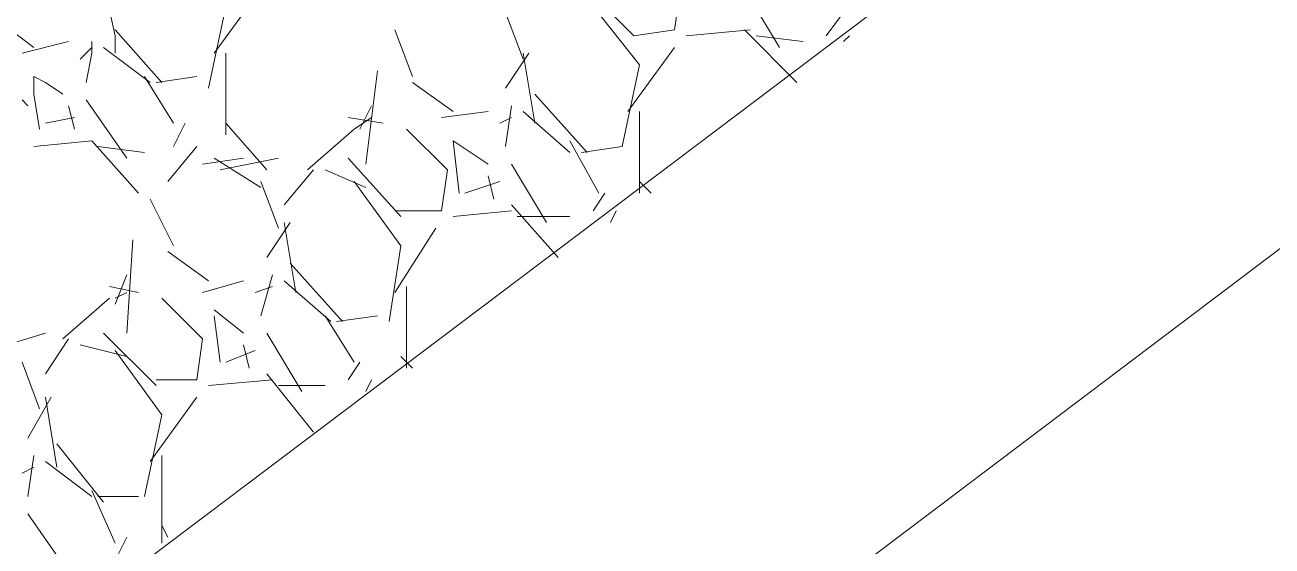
# Model space of a CAD drawing. Header units: metres. Extents: x 536440 to 536837, y 1836560 to 1836836.
# Drawn here: x 536595.855 to 536597.995, y 1836694.335 to 1836695.228 of the extents above; entities that cross this region are included whole.
import ezdxf

# ---------------------------------------------------------------- set-up
doc = ezdxf.new("R2010")
doc.units = ezdxf.units.M
doc.header["$MEASUREMENT"] = 0
doc.layers.add('Level 42', color=1, linetype='Continuous', lineweight=0)

msp = doc.modelspace()

# ---------------------------------------------------------------- linework, layer by layer
at = {"layer": 'Level 42', "color": 7, "linetype": 'Continuous', "lineweight": 0}
for p, q in [((536597.96, 1836695.74), (536592.85, 1836691.89)), ((536597.96, 1836695.74), (536592.85, 1836691.89)), ((536599.01, 1836695.6), (536592.7, 1836690.84)), ((536599.01, 1836695.6), (536592.7, 1836690.84)), ((536595.99, 1836695.3), (536596.01, 1836695.21)), ((536595.99, 1836695.3), (536596.01, 1836695.21)), ((536596.18, 1836695.18), (536596.26, 1836695.29)), ((536596.18, 1836695.18), (536596.26, 1836695.29)), ((536596.9, 1836695.21), (536596.81, 1836695.3)), ((536596.9, 1836695.21), (536596.81, 1836695.3)), ((536596.98, 1836695.29), (536596.97, 1836695.22)), ((536596.98, 1836695.29), (536596.97, 1836695.22)), ((536597.09, 1836695.29), (536597.15, 1836695.19)), ((536597.09, 1836695.29), (536597.15, 1836695.19)), ((536595.87, 1836695.19), (536595.79, 1836695.25)), ((536595.87, 1836695.19), (536595.79, 1836695.25)), ((536596.17, 1836695.12), (536596.2, 1836695.26)), ((536596.17, 1836695.12), (536596.2, 1836695.26)), ((536596.71, 1836695.17), (536596.68, 1836695.25)), ((536596.71, 1836695.17), (536596.68, 1836695.25)), ((536596.91, 1836695.16), (536596.83, 1836695.26)), ((536596.91, 1836695.16), (536596.83, 1836695.26)), ((536597.23, 1836695.21), (536597.26, 1836695.25)), ((536597.23, 1836695.21), (536597.26, 1836695.25)), ((536596.01, 1836695.22), (536596.09, 1836695.13)), ((536596.01, 1836695.22), (536596.09, 1836695.13)), ((536596.01, 1836695.22), (536596.09, 1836695.13)), ((536596.01, 1836695.22), (536596.09, 1836695.13)), ((536596.01, 1836695.21), (536596.01, 1836695.18)), ((536596.01, 1836695.21), (536596.01, 1836695.18)), ((536596.52, 1836695.14), (536596.49, 1836695.22)), ((536596.52, 1836695.14), (536596.49, 1836695.22)), ((536596.97, 1836695.22), (536596.9, 1836695.21)), ((536596.97, 1836695.22), (536596.9, 1836695.21)), ((536596.99, 1836695.21), (536597.1, 1836695.22)), ((536596.99, 1836695.21), (536597.1, 1836695.22)), ((536597.09, 1836695.22), (536597.18, 1836695.13)), ((536597.09, 1836695.22), (536597.18, 1836695.13)), ((536597.11, 1836695.21), (536597.19, 1836695.2)), ((536597.11, 1836695.21), (536597.19, 1836695.2)), ((536597.26, 1836695.2), (536597.27, 1836695.21)), ((536597.26, 1836695.2), (536597.27, 1836695.21)), ((536595.93, 1836695.2), (536595.85, 1836695.18)), ((536595.93, 1836695.2), (536595.85, 1836695.18)), ((536595.95, 1836695.17), (536595.97, 1836695.19)), ((536595.95, 1836695.17), (536595.97, 1836695.19)), ((536595.97, 1836695.18), (536595.96, 1836695.13)), ((536595.97, 1836695.18), (536595.96, 1836695.13)), ((536595.97, 1836695.2), (536595.97, 1836695.18)), ((536595.97, 1836695.2), (536595.97, 1836695.18)), ((536595.99, 1836695.19), (536596.07, 1836695.13)), ((536595.99, 1836695.19), (536596.07, 1836695.13)), ((536596.2, 1836695.04), (536596.2, 1836695.18)), ((536596.2, 1836695.04), (536596.2, 1836695.18)), ((536596.68, 1836695.12), (536596.72, 1836695.18)), ((536596.68, 1836695.12), (536596.72, 1836695.18)), ((536596.71, 1836695.18), (536596.73, 1836695.06)), ((536596.71, 1836695.18), (536596.73, 1836695.06)), ((536596.89, 1836695.08), (536596.97, 1836695.19)), ((536596.89, 1836695.08), (536596.97, 1836695.19)), ((536596.88, 1836695.02), (536596.91, 1836695.16)), ((536596.88, 1836695.02), (536596.91, 1836695.16)), ((536595.87, 1836695.11), (536595.87, 1836695.14)), ((536595.87, 1836695.14), (536595.89, 1836695.13)), ((536595.87, 1836695.11), (536595.87, 1836695.14)), ((536595.87, 1836695.14), (536595.89, 1836695.13)), ((536596.06, 1836695.14), (536596.11, 1836695.06)), ((536596.06, 1836695.14), (536596.11, 1836695.06)), ((536596.08, 1836695.13), (536596.15, 1836695.14)), ((536596.08, 1836695.13), (536596.15, 1836695.14)), ((536596.46, 1836695.15), (536596.44, 1836694.99)), ((536596.46, 1836695.15), (536596.44, 1836694.99)), ((536595.89, 1836695.13), (536595.92, 1836695.11)), ((536595.89, 1836695.13), (536595.92, 1836695.11)), ((536596.59, 1836695.08), (536596.52, 1836695.13)), ((536596.59, 1836695.08), (536596.52, 1836695.13)), ((536595.85, 1836695.1), (536595.86, 1836695.09)), ((536595.85, 1836695.1), (536595.86, 1836695.09)), ((536595.88, 1836695.05), (536595.87, 1836695.11)), ((536595.88, 1836695.05), (536595.87, 1836695.11)), ((536595.96, 1836695.1), (536596.03, 1836695)), ((536595.96, 1836695.1), (536596.03, 1836695)), ((536596.73, 1836695.11), (536596.82, 1836695.01)), ((536596.73, 1836695.11), (536596.82, 1836695.01)), ((536596.73, 1836695.11), (536596.82, 1836695.01)), ((536596.73, 1836695.11), (536596.82, 1836695.01)), ((536595.93, 1836695.09), (536595.94, 1836695.05)), ((536595.93, 1836695.09), (536595.94, 1836695.05)), ((536596.43, 1836695.05), (536596.45, 1836695.09)), ((536596.43, 1836695.05), (536596.45, 1836695.09)), ((536596.65, 1836695.08), (536596.57, 1836695.07)), ((536596.65, 1836695.08), (536596.57, 1836695.07)), ((536596.69, 1836695.09), (536596.68, 1836695.02)), ((536596.69, 1836695.09), (536596.68, 1836695.02)), ((536596.71, 1836695.08), (536596.79, 1836695.01)), ((536596.71, 1836695.08), (536596.79, 1836695.01)), ((536596.91, 1836694.94), (536596.91, 1836695.08)), ((536596.91, 1836694.94), (536596.91, 1836695.08)), ((536595.94, 1836695.07), (536595.89, 1836695.06)), ((536595.94, 1836695.07), (536595.89, 1836695.06)), ((536596.11, 1836695.02), (536596.13, 1836695.06)), ((536596.11, 1836695.02), (536596.13, 1836695.06)), ((536596.27, 1836694.98), (536596.2, 1836695.06)), ((536596.27, 1836694.98), (536596.2, 1836695.06)), ((536596.41, 1836695.07), (536596.47, 1836695.06)), ((536596.41, 1836695.07), (536596.47, 1836695.06)), ((536596.42, 1836695.05), (536596.45, 1836695.07)), ((536596.42, 1836695.05), (536596.45, 1836695.07)), ((536596.67, 1836695.06), (536596.69, 1836695.07)), ((536596.67, 1836695.06), (536596.69, 1836695.07)), ((536595.87, 1836695.02), (536595.97, 1836695.03)), ((536595.87, 1836695.02), (536595.97, 1836695.03)), ((536595.97, 1836695.03), (536596.05, 1836694.94)), ((536595.97, 1836695.03), (536596.05, 1836694.94)), ((536596.42, 1836695.05), (536596.34, 1836694.98)), ((536596.42, 1836695.05), (536596.34, 1836694.98)), ((536596.51, 1836695.05), (536596.58, 1836694.98)), ((536596.51, 1836695.05), (536596.58, 1836694.98)), ((536596.6, 1836694.94), (536596.59, 1836695.03)), ((536596.59, 1836695.03), (536596.65, 1836694.99)), ((536596.6, 1836694.94), (536596.59, 1836695.03)), ((536596.59, 1836695.03), (536596.65, 1836694.99)), ((536596.79, 1836695.03), (536596.84, 1836694.94)), ((536596.79, 1836695.03), (536596.84, 1836694.94)), ((536595.98, 1836695.02), (536596.06, 1836695.01)), ((536595.98, 1836695.02), (536596.06, 1836695.01)), ((536596.1, 1836694.96), (536596.15, 1836695.02)), ((536596.1, 1836694.96), (536596.15, 1836695.02)), ((536596.81, 1836695.01), (536596.88, 1836695.02)), ((536596.81, 1836695.01), (536596.88, 1836695.02)), ((536596.23, 1836695), (536596.16, 1836694.99)), ((536596.23, 1836695), (536596.16, 1836694.99)), ((536596.26, 1836694.95), (536596.18, 1836695)), ((536596.26, 1836694.95), (536596.18, 1836695)), ((536596.29, 1836695), (536596.19, 1836694.98)), ((536596.29, 1836695), (536596.19, 1836694.98)), ((536596.5, 1836694.9), (536596.41, 1836695)), ((536596.5, 1836694.9), (536596.41, 1836695)), ((536596.69, 1836694.99), (536596.75, 1836694.89)), ((536596.69, 1836694.99), (536596.75, 1836694.89)), ((536596.35, 1836694.98), (536596.3, 1836694.92)), ((536596.35, 1836694.98), (536596.3, 1836694.92)), ((536596.44, 1836694.95), (536596.37, 1836694.98)), ((536596.44, 1836694.95), (536596.37, 1836694.98)), ((536596.58, 1836694.98), (536596.57, 1836694.91)), ((536596.58, 1836694.98), (536596.57, 1836694.91)), ((536596.65, 1836694.97), (536596.66, 1836694.93)), ((536596.65, 1836694.97), (536596.66, 1836694.93)), ((536596.29, 1836694.88), (536596.26, 1836694.96)), ((536596.29, 1836694.88), (536596.26, 1836694.96)), ((536596.5, 1836694.85), (536596.42, 1836694.96)), ((536596.5, 1836694.85), (536596.42, 1836694.96)), ((536596.67, 1836694.96), (536596.61, 1836694.94)), ((536596.67, 1836694.96), (536596.61, 1836694.94)), ((536596.93, 1836694.94), (536596.91, 1836694.96)), ((536596.93, 1836694.94), (536596.91, 1836694.96)), ((536596.11, 1836694.85), (536596.07, 1836694.93)), ((536596.11, 1836694.85), (536596.07, 1836694.93)), ((536596.83, 1836694.91), (536596.85, 1836694.94)), ((536596.83, 1836694.91), (536596.85, 1836694.94)), ((536596.57, 1836694.91), (536596.49, 1836694.91)), ((536596.57, 1836694.91), (536596.49, 1836694.91)), ((536596.59, 1836694.9), (536596.69, 1836694.91)), ((536596.59, 1836694.9), (536596.69, 1836694.91)), ((536596.69, 1836694.92), (536596.77, 1836694.83)), ((536596.69, 1836694.92), (536596.77, 1836694.83)), ((536596.86, 1836694.89), (536596.87, 1836694.91)), ((536596.86, 1836694.89), (536596.87, 1836694.91)), ((536596.27, 1836694.83), (536596.31, 1836694.89)), ((536596.27, 1836694.83), (536596.31, 1836694.89)), ((536596.3, 1836694.89), (536596.32, 1836694.77)), ((536596.3, 1836694.89), (536596.32, 1836694.77)), ((536596.49, 1836694.77), (536596.56, 1836694.88)), ((536596.49, 1836694.77), (536596.56, 1836694.88)), ((536596.7, 1836694.9), (536596.79, 1836694.9)), ((536596.7, 1836694.9), (536596.79, 1836694.9)), ((536596.04, 1836694.86), (536596.03, 1836694.7)), ((536596.04, 1836694.86), (536596.03, 1836694.7)), ((536596.17, 1836694.79), (536596.1, 1836694.84)), ((536596.17, 1836694.79), (536596.1, 1836694.84)), ((536596.48, 1836694.72), (536596.5, 1836694.85)), ((536596.48, 1836694.72), (536596.5, 1836694.85)), ((536596.31, 1836694.82), (536596.4, 1836694.72)), ((536596.31, 1836694.82), (536596.4, 1836694.72)), ((536596.31, 1836694.82), (536596.4, 1836694.72)), ((536596.31, 1836694.82), (536596.4, 1836694.72)), ((536596.01, 1836694.75), (536596.03, 1836694.8)), ((536596.01, 1836694.75), (536596.03, 1836694.8)), ((536596.28, 1836694.8), (536596.26, 1836694.73)), ((536596.28, 1836694.8), (536596.26, 1836694.73)), ((536596, 1836694.78), (536596.05, 1836694.77)), ((536596, 1836694.78), (536596.05, 1836694.77)), ((536596.23, 1836694.79), (536596.16, 1836694.77)), ((536596.23, 1836694.79), (536596.16, 1836694.77)), ((536596.25, 1836694.77), (536596.28, 1836694.78)), ((536596.25, 1836694.77), (536596.28, 1836694.78)), ((536596.3, 1836694.79), (536596.38, 1836694.72)), ((536596.3, 1836694.79), (536596.38, 1836694.72)), ((536596.51, 1836694.64), (536596.51, 1836694.78)), ((536596.51, 1836694.64), (536596.51, 1836694.78)), ((536596, 1836694.76), (536595.92, 1836694.69)), ((536596, 1836694.76), (536595.92, 1836694.69)), ((536596.01, 1836694.76), (536596.03, 1836694.77)), ((536596.01, 1836694.76), (536596.03, 1836694.77)), ((536596.09, 1836694.76), (536596.16, 1836694.69)), ((536596.09, 1836694.76), (536596.16, 1836694.69)), ((536596.18, 1836694.74), (536596.23, 1836694.7)), ((536596.18, 1836694.74), (536596.23, 1836694.7)), ((536596.19, 1836694.65), (536596.18, 1836694.73)), ((536596.19, 1836694.65), (536596.18, 1836694.73)), ((536596.37, 1836694.73), (536596.42, 1836694.65)), ((536596.37, 1836694.73), (536596.42, 1836694.65)), ((536596.39, 1836694.72), (536596.46, 1836694.73)), ((536596.39, 1836694.72), (536596.46, 1836694.73)), ((536595.89, 1836694.7), (536595.79, 1836694.67)), ((536595.89, 1836694.7), (536595.79, 1836694.67)), ((536595.93, 1836694.69), (536595.89, 1836694.63)), ((536595.93, 1836694.69), (536595.89, 1836694.63)), ((536596.08, 1836694.61), (536595.99, 1836694.7)), ((536596.08, 1836694.61), (536595.99, 1836694.7)), ((536596.16, 1836694.69), (536596.15, 1836694.62)), ((536596.16, 1836694.69), (536596.15, 1836694.62)), ((536596.27, 1836694.7), (536596.33, 1836694.6)), ((536596.27, 1836694.7), (536596.33, 1836694.6)), ((536596.03, 1836694.66), (536595.95, 1836694.68)), ((536596.03, 1836694.66), (536595.95, 1836694.68)), ((536596.09, 1836694.56), (536596.01, 1836694.67)), ((536596.09, 1836694.56), (536596.01, 1836694.67)), ((536596.25, 1836694.67), (536596.2, 1836694.65)), ((536596.25, 1836694.67), (536596.2, 1836694.65)), ((536596.23, 1836694.68), (536596.24, 1836694.64)), ((536596.23, 1836694.68), (536596.24, 1836694.64)), ((536595.88, 1836694.57), (536595.85, 1836694.65)), ((536595.88, 1836694.57), (536595.85, 1836694.65)), ((536596.41, 1836694.62), (536596.43, 1836694.65)), ((536596.41, 1836694.62), (536596.43, 1836694.65)), ((536596.52, 1836694.64), (536596.5, 1836694.66)), ((536596.52, 1836694.64), (536596.5, 1836694.66)), ((536596.27, 1836694.63), (536596.35, 1836694.53)), ((536596.27, 1836694.63), (536596.35, 1836694.53)), ((536596.15, 1836694.62), (536596.08, 1836694.62)), ((536596.15, 1836694.62), (536596.08, 1836694.62)), ((536596.17, 1836694.61), (536596.28, 1836694.62)), ((536596.17, 1836694.61), (536596.28, 1836694.62)), ((536596.29, 1836694.61), (536596.37, 1836694.61)), ((536596.29, 1836694.61), (536596.37, 1836694.61)), ((536596.44, 1836694.6), (536596.45, 1836694.62)), ((536596.44, 1836694.6), (536596.45, 1836694.62)), ((536595.86, 1836694.52), (536595.9, 1836694.59)), ((536595.86, 1836694.52), (536595.9, 1836694.59)), ((536595.89, 1836694.59), (536595.91, 1836694.47)), ((536595.89, 1836694.59), (536595.91, 1836694.47)), ((536596.07, 1836694.48), (536596.15, 1836694.59)), ((536596.07, 1836694.48), (536596.15, 1836694.59)), ((536596.06, 1836694.42), (536596.09, 1836694.56)), ((536596.06, 1836694.42), (536596.09, 1836694.56)), ((536595.91, 1836694.51), (536595.99, 1836694.41)), ((536595.91, 1836694.51), (536595.99, 1836694.41)), ((536595.91, 1836694.51), (536595.99, 1836694.41)), ((536595.91, 1836694.51), (536595.99, 1836694.41)), ((536595.87, 1836694.49), (536595.86, 1836694.42)), ((536595.87, 1836694.49), (536595.86, 1836694.42)), ((536595.89, 1836694.48), (536595.97, 1836694.42)), ((536595.89, 1836694.48), (536595.97, 1836694.42)), ((536596.09, 1836694.34), (536596.09, 1836694.49)), ((536596.09, 1836694.34), (536596.09, 1836694.49)), ((536595.85, 1836694.46), (536595.87, 1836694.47)), ((536595.85, 1836694.46), (536595.87, 1836694.47)), ((536595.97, 1836694.43), (536596.01, 1836694.34)), ((536595.97, 1836694.43), (536596.01, 1836694.34)), ((536595.98, 1836694.42), (536596.05, 1836694.42)), ((536595.98, 1836694.42), (536596.05, 1836694.42)), ((536595.86, 1836694.39), (536595.93, 1836694.29)), ((536595.86, 1836694.39), (536595.93, 1836694.29)), ((536596.1, 1836694.35), (536596.09, 1836694.37)), ((536596.1, 1836694.35), (536596.09, 1836694.37)), ((536596.01, 1836694.31), (536596.03, 1836694.35)), ((536596.01, 1836694.31), (536596.03, 1836694.35))]:
    msp.add_line(p, q, dxfattribs=at)
msp.add_point((536596.01, 1836695.22), dxfattribs=at)
msp.add_point((536596.01, 1836695.22), dxfattribs=at)
msp.add_point((536596.01, 1836695.22), dxfattribs=at)
msp.add_point((536596.01, 1836695.22), dxfattribs=at)

doc.saveas('drawing.dxf')
